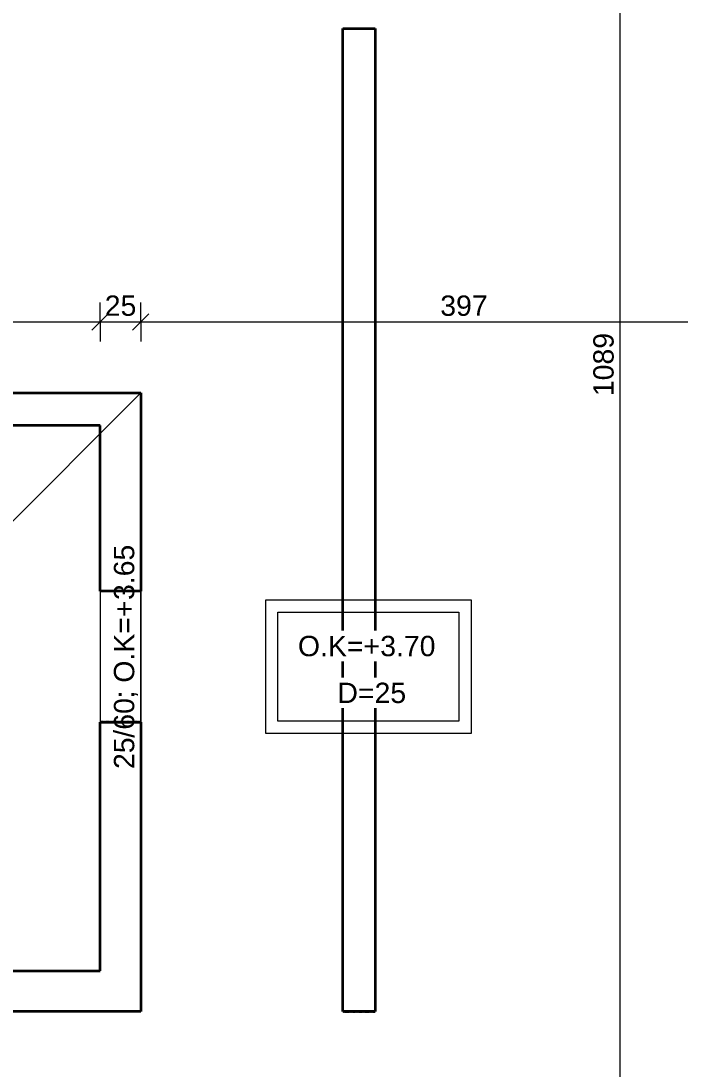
# Model space of a CAD drawing. Header units: centimetres. Extents: x 43 to 2252, y 95 to 1890.
# Drawn here: x 644 to 1049, y 777 to 1422 of the extents above; entities that cross this region are included whole.
import ezdxf

# ---------------------------------------------------------------- set-up
doc = ezdxf.new("R2010")
doc.units = ezdxf.units.CM
doc.linetypes.add('Beton Ole', pattern=[0.3, 0.15, -0.15])
for name, color, linetype, lineweight in [('Dimensions', 130, 'Continuous', 9), ('Dimensions-50', 130, 'Continuous', 9), ('Floor Tags', 130, 'Continuous', 9), ('IfcAnnotation', 7, 'Continuous', 18), ('IfcBuildingElementProxy', 7, 'Continuous', 18), ('IfcWall', 7, 'Continuous', 25), ('Structural Framing Tags', 130, 'Continuous', 9)]:
    doc.layers.add(name, color=color, linetype=linetype, lineweight=lineweight)
doc.styles.add('Arial', font='arial.ttf', dxfattribs={"height": 12.5})
doc.dimstyles.new('Deng_-_2mm_Arial_2', dxfattribs={"dimscale": 30.48, "dimtxt": 12.753242, "dimasz": 0.328084, "dimexe": 0.393701, "dimexo": 0.0625, "dimgap": 0, "dimtad": 1, "dimdec": 0, "dimzin": 0, "dimdsep": 46, "dimtxsty": 'Arial', "dimblk1": 'OBLIQUE', "dimblk2": 'OBLIQUE', "dimsah": 1, "dimcen": 0.09, "dimazin": 0, "dimtfac": 1, "dimtdec": 4, "dimtix": 1, "dimtmove": 0, "dimatfit": 3, "dimfxl": 0.393701, "dimfxlon": 1, "dimtvp": 1, "dimtolj": 1, "dimtzin": 0, "dimarcsym": 2})

# ---------------------------------------------------------------- blocks, each defined once
blk = doc.blocks.new('M_Concrete-Rectangular Beam1 - 25_60-9139823-K-31')
at = {"layer": 'IfcBuildingElementProxy', "color": 43}
for p, q in [((-40.25, 12.5), (-40.25, -12.5)), ((-40.25, -12.5), (-40.25, 12.5)), ((40.25, 12.5), (40.25, -12.5)), ((40.25, -12.5), (40.25, 12.5))]:
    blk.add_line(p, q, dxfattribs=at)
at = {"layer": 'IfcBuildingElementProxy'}
for p, q in [((40.25, 12.5), (-40.25, 12.5)), ((-40.25, 12.5), (40.25, 12.5)), ((-40.25, -12.5), (40.25, -12.5)), ((-40.25, -12.5), (40.25, -12.5))]:
    blk.add_line(p, q, dxfattribs=at)
blk = doc.blocks.new('TAGFLOOR - D_-1983752-K-31')
at = {"layer": 'Floor Tags'}
for p, q in [((-1.548, -0.773), (-1.548, 0.87)), ((-1.548, 0.87), (0.976, 0.87)), ((0.976, 0.87), (0.976, -0.773)), ((-1.398, 0.72), (0.826, 0.72)), ((-1.398, -0.623), (-1.398, 0.72)), ((0.826, 0.72), (0.826, -0.623)), ((0.826, -0.623), (-1.398, -0.623)), ((0.976, -0.773), (-1.548, -0.773))]:
    blk.add_line(p, q, dxfattribs=at)
blk = doc.blocks.new('DIMBLOCK102-K-31')
at = {"layer": 'Dimensions-50', "transparency": 16777216}
for p, q in [((513.25, 1236.57), (513.25, 1248.57)), ((692.33, 1236.57), (692.33, 1248.57)), ((513.25, 1236.57), (518.25, 1241.57)), ((692.33, 1236.57), (697.33, 1241.57)), ((513.25, 1236.57), (508.25, 1231.57)), ((513.25, 1236.57), (692.33, 1236.57)), ((513.25, 1236.57), (513.25, 1224.57)), ((692.33, 1236.57), (687.33, 1231.57)), ((692.33, 1236.57), (692.33, 1224.57))]:
    blk.add_line(p, q, dxfattribs=at)
at = {"layer": 'Dimensions-50', "color": 0, "transparency": 16777216, "insert": (588.37, 1252.8), "char_height": 12.5, "width": 34.6103, "attachment_point": 1, "line_spacing_factor": 0.941778, "style": 'Arial'}
blk.add_mtext('179', dxfattribs=at)
blk = doc.blocks.new('_Oblique')
at = {"color": 0, "linetype": 'ByBlock', "lineweight": -2}
blk.add_line((-0.5, -0.5), (0.5, 0.5), dxfattribs=at)
blk = doc.blocks.new('DIMBLOCK103-K-31')
at = {"layer": 'Dimensions-50', "transparency": 16777216}
for p, q in [((692.33, 1236.57), (692.33, 1248.57)), ((717.33, 1236.57), (717.33, 1248.57)), ((692.33, 1236.57), (697.33, 1241.57)), ((717.33, 1236.57), (722.33, 1241.57)), ((692.33, 1236.57), (687.33, 1231.57)), ((692.33, 1236.57), (717.33, 1236.57)), ((692.33, 1236.57), (692.33, 1224.57)), ((717.33, 1236.57), (712.33, 1231.57)), ((717.33, 1236.57), (717.33, 1224.57))]:
    blk.add_line(p, q, dxfattribs=at)
at = {"layer": 'Dimensions-50', "color": 0, "transparency": 16777216, "insert": (695.22, 1252.8), "char_height": 12.5, "width": 23.0736, "attachment_point": 1, "line_spacing_factor": 0.941778, "style": 'Arial'}
blk.add_mtext('25', dxfattribs=at)
blk = doc.blocks.new('DIMBLOCK104-K-31')
at = {"layer": 'Dimensions-50', "transparency": 16777216}
for p, q in [((717.33, 1236.57), (717.33, 1248.57)), ((1114.57, 1236.57), (1114.57, 1248.57)), ((717.33, 1236.57), (722.33, 1241.57)), ((1114.57, 1236.57), (1119.57, 1241.57)), ((717.33, 1236.57), (712.33, 1231.57)), ((717.33, 1236.57), (1114.57, 1236.57)), ((717.33, 1236.57), (717.33, 1224.57)), ((1114.57, 1236.57), (1109.57, 1231.57)), ((1114.57, 1236.57), (1114.57, 1224.57))]:
    blk.add_line(p, q, dxfattribs=at)
at = {"layer": 'Dimensions-50', "color": 0, "transparency": 16777216, "insert": (901.53, 1252.8), "char_height": 12.5, "width": 34.6103, "attachment_point": 1, "line_spacing_factor": 0.941778, "style": 'Arial'}
blk.add_mtext('397', dxfattribs=at)
blk = doc.blocks.new('DIMBLOCK169-K-31')
at = {"layer": 'Dimensions-50', "transparency": 16777216}
for p, q in [((1011.85, 1754.69), (1006.85, 1759.69)), ((1011.85, 1754.69), (999.85, 1754.69)), ((1011.85, 1754.69), (1011.85, 665.66)), ((1011.85, 1754.69), (1016.85, 1749.69)), ((1011.85, 1754.69), (1023.85, 1754.69)), ((1011.85, 665.66), (1006.85, 670.66)), ((1011.85, 665.66), (999.85, 665.66)), ((1011.85, 665.66), (1016.85, 660.66)), ((1011.85, 665.66), (1023.85, 665.66))]:
    blk.add_line(p, q, dxfattribs=at)
at = {"layer": 'Dimensions-50', "color": 0, "transparency": 16777216, "insert": (995.63, 1190.95), "char_height": 12.5, "width": 46.1471, "attachment_point": 1, "rotation": 90, "line_spacing_factor": 0.941778, "style": 'Arial'}
blk.add_mtext('1089', dxfattribs=at)

msp = doc.modelspace()

# ---------------------------------------------------------------- linework, layer by layer
at = {"layer": 'IfcAnnotation'}
msp.add_line((361.37, 836.97), (717.33, 1192.93), dxfattribs=at)
at = {"layer": 'IfcWall', "color": 10, "lineweight": 35}
for p, q in [((841.55, 812.8), (841.55, 1416.8)), ((841.55, 1416.8), (861.55, 1416.8)), ((861.55, 1416.8), (861.55, 812.8)), ((244.66, 1192.93), (717.33, 1192.93)), ((717.33, 1192.93), (717.33, 1071.01)), ((692.33, 1172.93), (244.66, 1172.93)), ((692.33, 1071.01), (692.33, 1172.93)), ((717.33, 1071.01), (692.33, 1071.01)), ((692.33, 837.76), (692.33, 990.51)), ((692.33, 990.51), (717.33, 990.51)), ((717.33, 990.51), (717.33, 812.76)), ((361.37, 837.76), (692.33, 837.76)), ((717.33, 812.76), (331.37, 812.76)), ((861.55, 812.8), (841.55, 812.8))]:
    msp.add_line(p, q, dxfattribs=at)
at = {"layer": 'IfcWall', "color": 253, "linetype": 'Beton Ole', "lineweight": 35}
for p, q in [((841.55, 1416.8), (861.55, 1416.8)), ((841.55, 812.8), (841.55, 1416.8)), ((861.55, 1416.8), (861.55, 812.8)), ((361.37, 1192.93), (717.33, 1192.93)), ((717.33, 1192.93), (717.33, 1071.01)), ((692.33, 1172.93), (244.66, 1172.93)), ((692.33, 1071.01), (692.33, 1172.93)), ((717.33, 1071.01), (692.33, 1071.01)), ((692.33, 837.76), (692.33, 990.51)), ((717.33, 990.51), (692.33, 990.51)), ((717.33, 990.51), (717.33, 812.76)), ((361.37, 837.76), (692.33, 837.76)), ((717.33, 812.76), (331.37, 812.76)), ((841.55, 812.8), (861.55, 812.8))]:
    msp.add_line(p, q, dxfattribs=at)

# ---------------------------------------------------------------- block references
at = {"layer": 'Floor Tags', "xscale": 49.99999999999998, "yscale": 49.99999999999998, "zscale": 49.99999999999998}
msp.add_blockref('TAGFLOOR - D_-1983752-K-31', (871.63, 1022.27), dxfattribs=at)
at = {"layer": 'IfcBuildingElementProxy', "rotation": 270}
msp.add_blockref('M_Concrete-Rectangular Beam1 - 25_60-9139823-K-31', (704.83, 1030.76), dxfattribs=at)

# ---------------------------------------------------------------- texts
at = {"layer": 'Structural Framing Tags', "color": 7, "char_height": 12.5, "attachment_point": 1, "rotation": 90, "style": 'Arial'}
for s, insert, width in [('3.65', (700.85, 1065.66), 40.8861), ('; O.K=+', (700.85, 1005.14), 73.3544), ('60', (700.85, 985.96), 23.2489), ('\\fArial|b0|i0|c177|p34|;/', (700.85, 981), 6.0127), ('25', (700.85, 961.81), 23.2489)]:
    msp.add_mtext(s, dxfattribs=dict(at, insert=insert, width=width))

# ---------------------------------------------------------------- dimensions: what is measured, and where the dimension line sits
at = {"layer": 'Dimensions'}
dim = msp.add_linear_dim(base=(1011.85, 665.66), p1=(1023.85, 1754.69), p2=(999.85, 665.66), angle=90, dimstyle='Deng_-_2mm_Arial_2', override={"dimpost": '<>', "dimfxl": 1089.290697}, dxfattribs=at)
dim.commit()
dim.dimension.update_dxf_attribs({"geometry": 'DIMBLOCK169-K-31', "text_midpoint": (1005.47, 1210.18)})
for base, p1, p2, override, picture, middle in [((692.33, 1236.57), (513.25, 1248.57), (692.33, 1224.57), {"dimpost": '<>', "dimfxl": 180.678433}, 'DIMBLOCK102-K-31', (602.79, 1242.95)), ((717.33, 1236.57), (692.33, 1224.57), (717.33, 1224.57), {"dimpost": '<>', "dimfxl": 25}, 'DIMBLOCK103-K-31', (704.83, 1242.95)), ((1114.57, 1236.57), (717.33, 1224.57), (1114.57, 1248.57), {"dimpost": '<>', "dimfxl": 397.962772}, 'DIMBLOCK104-K-31', (915.95, 1242.96))]:
    dim = msp.add_linear_dim(base=base, p1=p1, p2=p2, dimstyle='Deng_-_2mm_Arial_2', override=override, dxfattribs=at)
    dim.commit()
    dim.dimension.update_dxf_attribs({"geometry": picture, "text_midpoint": middle})

# ---------------------------------------------------------------- next in the draw order: texts
at = {"layer": 'Floor Tags', "color": 7, "char_height": 12.5, "attachment_point": 1, "style": 'Arial', "bg_fill": 3, "box_fill_scale": 1.25, "bg_fill_color": 256, "bg_fill_true_color": 13158600, "bg_fill_transparency": 0}
for s, insert, width in [('O.K=+', (814, 1043.62), 61.3291), ('D=', (838.3, 1014.84), 27.6582)]:
    msp.add_mtext(s, dxfattribs=dict(at, insert=insert, width=width))

# ---------------------------------------------------------------- next in the draw order: texts
for s, insert, width in [('3.70', (864.6, 1043.62), 40.8861), ('25', (861.12, 1014.84), 23.2489)]:
    msp.add_mtext(s, dxfattribs=dict(at, insert=insert, width=width))

doc.saveas('drawing.dxf')
